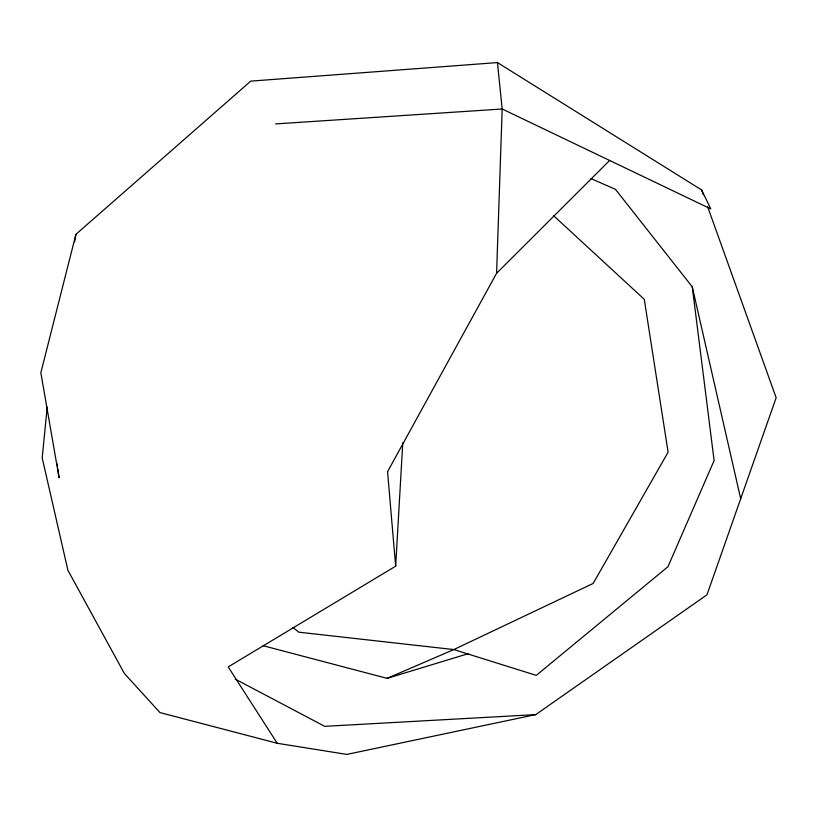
<?xml version="1.0" encoding="UTF-8"?>
<svg xmlns="http://www.w3.org/2000/svg" width="817" height="817" viewBox="0 0 817 817"><rect width="100%" height="100%" fill="white"/><g stroke="black" fill="none" stroke-linecap="round" stroke-linejoin="round"><path stroke-width="1.23" d="M707.665 206.793L776.15 397.726L706.971 594.827L535.738 714.609L346.827 754.418L277.229 743.276L228.198 666.897L395.663 566.181L387.564 471.705L496.583 273.287L502.179 108.998L497.461 62.582L250.748 81.128L75.91 234.346L40.85 372.726L59.059 477.72L57.874 468.897M395.663 566.181L402.781 442.722M47.192 407.152L42.198 457.898L67.913 570.307L124.327 673.402L159.969 712.577L277.229 743.276M74.633 241.852L75.91 234.346M496.583 273.287L609.635 160.459M263.197 645.726L387.084 678.355L453.833 649.566L593.162 583.45L668.102 452.199L644.276 299.308L553.497 215.596M387.084 678.355L468.09 653.723M275.605 123.918L502.179 108.998L710.79 208.907L701.64 189.973L497.461 62.582M535.738 714.609L324.727 726.333L235.214 679.111M591.038 178.596L615.467 189.35L692.265 286.849L740.692 498.738M292.874 627.446L298.828 632.184L453.833 649.566L536.279 675.373L667.959 566.712L714.109 460.574L692.265 286.849M701.64 189.973L703.355 194.783M57.19 463.852L57.537 466.374"/></g></svg>
